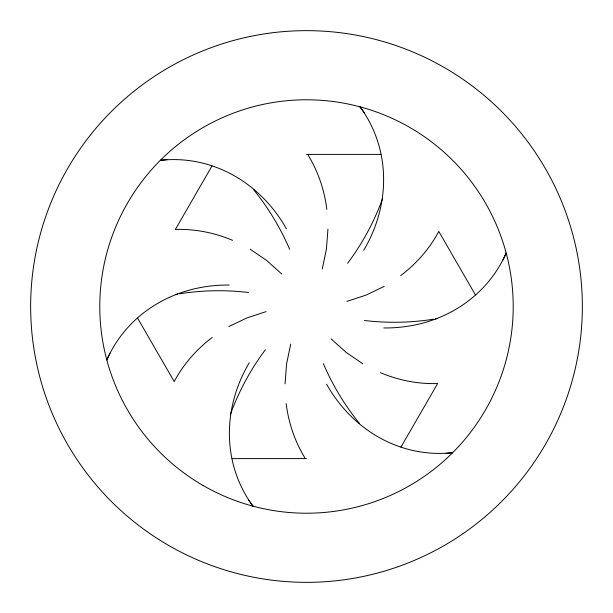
<?xml version="1.0" encoding="UTF-8"?>
<svg xmlns="http://www.w3.org/2000/svg" width="613" height="613" viewBox="0 0 613 613"><rect width="100%" height="100%" fill="white"/><g stroke="black" fill="none" stroke-linecap="round" stroke-linejoin="round"><path stroke-width="0.92" d="M285.053 383.822L286.585 363.846L290.731 344.046M327.947 229.178L326.415 249.154L322.269 268.954M109.934 353.096L106.831 360A146.913 132.806 30 0 1 229.178 285.053M503.066 259.904L506.169 253A146.913 132.806 30 0 1 383.822 327.947M175.257 229.622L212.006 165.977M400.994 447.023L437.743 383.378M228.81 326.591L246.878 317.932L266.096 311.619M384.19 286.409L366.122 295.068L346.904 301.381M166.92 159.664L160.33 160.33A146.913 132.806 -90 0 1 286.409 228.81M446.08 453.336L452.67 452.67A146.913 132.806 90 0 1 326.591 384.19M306.5 154.399L380.949 154.399M232.051 458.601L306.5 458.601M250.257 249.261L266.793 260.579L281.865 274.072M362.743 363.739L346.207 352.421L331.135 338.928M364.428 112.968L360 106.831A146.913 132.806 -30 0 1 363.739 250.257M248.571 500.032L253 506.169A146.913 132.806 -30 0 1 249.261 362.743M438.701 231.277L475.443 294.93M137.557 318.07L174.299 381.723M175.9 294.386A249.683 246.794 0 0 1 177.747 294.071M179.594 293.78A249.683 246.794 0 0 1 248.526 292.501M174.621 380.773A146.913 132.806 0 0 1 212.251 337.434M304.883 457.842A146.913 132.806 -60 0 1 286.164 403.592M438.379 232.227A146.913 132.806 0 0 1 400.749 275.566M308.117 155.158A146.913 132.806 -60 0 1 326.836 209.408M176.237 229.431A146.913 132.806 60 0 1 232.588 240.342M382.612 198.581A249.683 246.794 -60 0 1 347.609 263.291M359.524 423.491A249.683 246.794 60 0 1 323.365 363.708M253.476 189.509A249.683 246.794 60 0 1 289.635 249.292M436.762 383.569A146.913 132.806 60 0 1 380.412 372.658M437.1 318.614A249.683 246.794 0 0 1 435.253 318.929M433.406 319.22A249.683 246.794 0 0 1 364.474 320.499M230.388 414.419A249.683 246.794 -60 0 1 265.391 349.709M203.141 485.519A206.711 206.711 0 0 0 513.211 306.5A206.711 206.711 0 0 0 203.141 127.481A206.711 206.711 0 0 0 203.141 485.519M168.575 545.394A275.85 275.85 0 0 0 582.35 306.5A275.85 275.85 0 0 0 168.575 67.606A275.85 275.85 0 0 0 168.575 545.394"/></g></svg>
